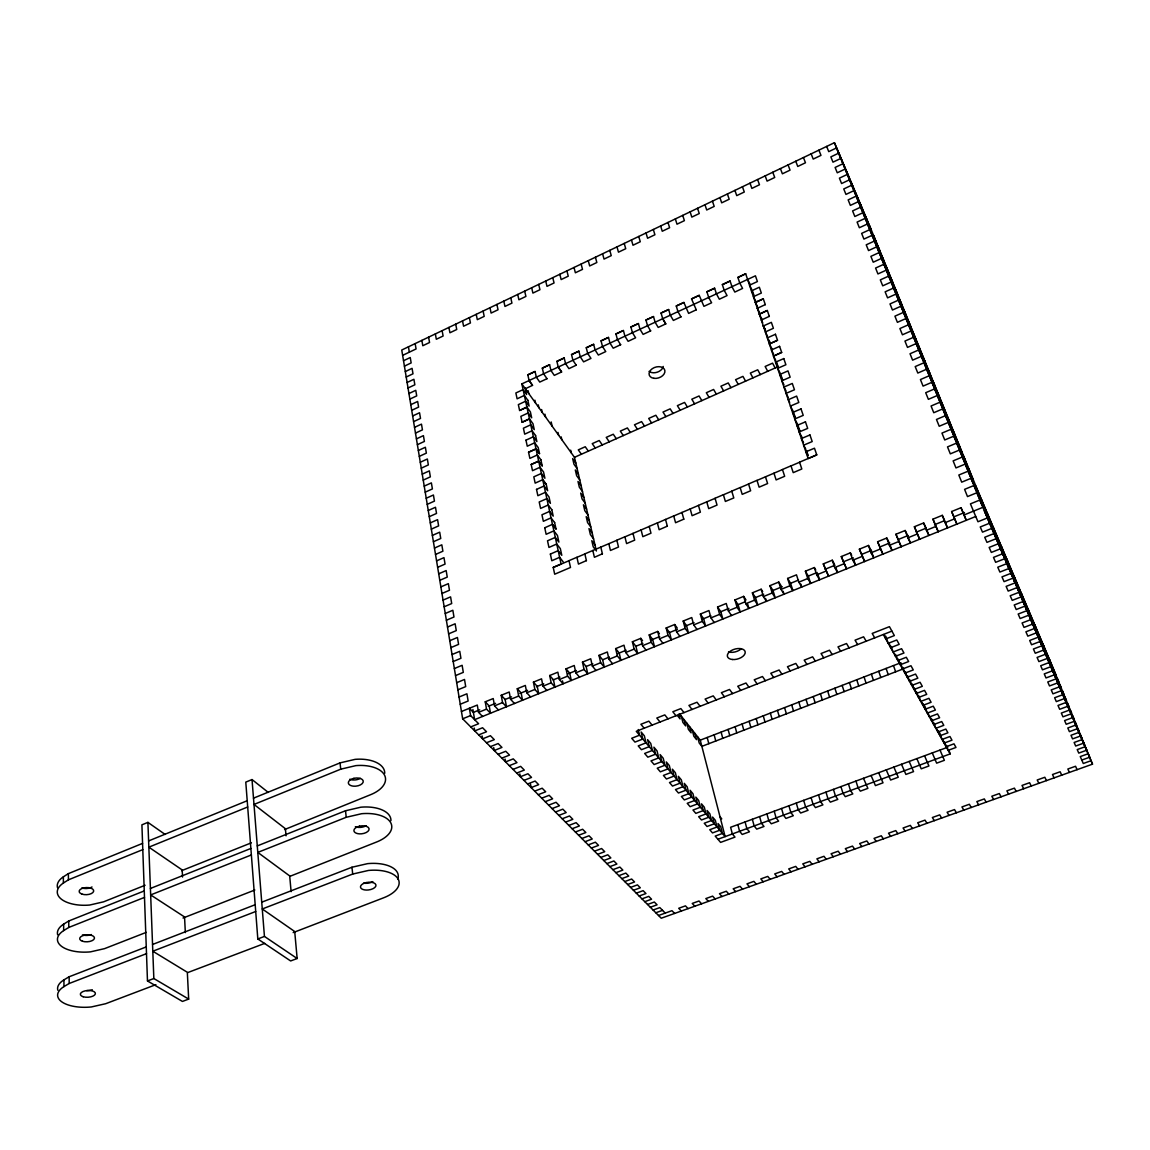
<?xml version="1.0" encoding="UTF-8"?>
<svg xmlns="http://www.w3.org/2000/svg" width="1150" height="1150" viewBox="0 0 1150 1150"><rect width="100%" height="100%" fill="white"/><g stroke="black" fill="none" stroke-linecap="round" stroke-linejoin="round"><path stroke-width="1.5" d="M57.5 887.671A29.009 14.318 -2.7 0 1 63.365 876.818L68.382 873.626L142.571 843.381M145.101 885.256L103.586 901.83L89.772 905.021A29.081 14.274 -2.7 0 1 61.036 898.912A29.081 14.274 -2.7 0 1 63.394 883.027L68.425 879.836L142.787 849.62M57.658 934.792A29.526 13.973 -3.1 0 1 63.624 924.154L68.741 920.992L144.268 890.919M146.28 932.363L104.535 948.649L90.491 951.855A29.598 13.929 -3.1 0 1 61.252 946.105A29.598 13.929 -3.1 0 1 63.653 930.594L68.784 927.446L144.498 897.388M57.831 990.251A30.13 13.541 -3.5 0 1 63.926 979.872L69.144 976.767L146.266 946.91M155.882 984.659L105.656 1003.72L91.324 1006.954A30.202 13.498 -3.5 0 1 61.511 1001.65A30.202 13.498 -3.5 0 1 63.969 986.585L69.201 983.48L146.51 953.652M982.172 501.472L871.413 230.23L834.426 142.701L401.753 350.017L462.659 718.808L661.236 918.217L1092.5 764.161L1049.231 658.835M402.644 355.364L416.07 348.953L415.15 343.606M403.521 360.741L410.248 357.535L411.154 362.926L404.412 366.131M838.681 153.151L830.861 156.889L832.974 162.164L840.822 158.427M405.317 371.565L412.074 368.345L412.994 373.808L406.209 377.013M842.979 163.717L835.116 167.454L837.258 172.787L845.149 169.05L851.949 185.524M407.114 382.49L413.914 379.284L414.848 384.79L408.034 387.996M847.334 174.397L839.414 178.149L841.584 183.54L849.519 179.788M408.94 393.544L415.768 390.324L416.717 395.887L409.86 399.107M853.947 190.641L845.954 194.408L843.755 188.959L851.733 185.208L856.362 196.377M410.78 404.699L417.651 401.479L418.6 407.1L411.714 410.32M858.417 201.624L850.367 205.39L848.154 199.884L856.175 196.118L860.833 207.345M412.649 415.969L419.549 412.749L420.512 418.427L413.583 421.647M862.931 212.736L854.838 216.502L852.596 210.924L860.66 207.158L867.632 224.034M414.532 427.354L421.475 424.134L422.438 429.87L415.481 433.09M525.32 388.757L532.522 385.365L529.101 380.592L527.821 374.814L535.052 371.45L536.36 377.229L539.767 382.088L547.012 378.681M543.634 373.865L542.311 368.086L549.585 364.723L550.936 370.487L554.3 375.389L561.588 371.953L558.239 367.051L556.887 361.33L564.19 357.938L565.584 363.716L568.919 368.647L576.236 365.197M572.93 360.309L571.521 354.545L578.881 351.124L580.304 356.902M580.29 356.845L583.596 361.862L590.956 358.397L587.693 353.424L586.256 347.717L593.644 344.281L595.111 350.046L598.359 355.048L605.762 351.569L602.528 346.553L601.048 340.846L608.479 337.396L610.003 343.16M617.478 339.71L615.94 333.946L623.401 330.481L624.967 336.246L628.13 341.32L635.605 337.798L632.457 332.709L630.89 327.002L638.408 323.524L640.004 329.274M650.656 330.927L647.551 325.723L645.926 320.031L653.488 316.523L655.141 322.287M665.778 323.941L662.731 318.766L661.049 313.016L668.639 309.494L670.335 315.244M696.239 309.81L688.606 313.404L683.876 302.436L676.258 305.972L677.968 311.722M708.688 297.433L711.62 302.781L703.929 306.331L699.2 295.32L691.538 298.885L696.268 309.868M708.716 297.491L706.891 291.755L714.61 288.176L716.45 293.911M724.212 290.332L722.344 284.596L730.092 280.988L731.989 286.724M807.99 455.774L805.877 451.821L814.473 448.213L816.773 454.911L808.163 458.591L745.674 273.772L737.869 277.394L739.781 283.116M865.217 218.327L857.095 222.094L859.352 227.729L867.503 223.963L881.561 258.261M527.836 374.871L535.066 371.522M542.326 368.158L549.599 364.78M556.902 361.387L564.204 357.995M571.55 354.603L578.896 351.196M586.27 347.774L593.659 344.339M601.076 340.903L608.494 337.453M615.954 334.003L623.415 330.539M630.904 327.06L638.423 323.581M645.955 320.088L653.502 316.595M661.063 313.073L668.653 309.566M676.272 306.029L683.905 302.493M691.553 298.942L699.229 295.377M706.919 291.812L714.624 288.233M722.358 284.654L730.121 281.06M737.898 277.452L745.689 273.829M586.399 560.625L578.45 564.089L576.912 557.276L568.991 560.654L570.501 567.467L554.688 574.209L553.222 567.396L561.099 564.032L521.841 383.884L755.435 275.813L757.404 281.563L749.541 285.2L751.626 289.239M416.429 438.869L423.416 435.634L424.393 441.442L417.393 444.662M620.641 344.698L613.209 348.206L609.989 343.103M650.641 330.855L643.123 334.391L639.989 329.216M680.958 316.868L673.368 320.433L670.321 315.186M869.803 229.612L861.637 233.393L863.923 239.085L872.131 235.319M418.356 450.484L425.371 447.264L426.363 453.129L419.319 456.349M874.46 241.04L866.223 244.821L868.538 250.571L876.803 246.79M527.821 400.229L529.115 406.094L525.622 401.221L518.348 404.628L519.613 410.478L526.901 407.071L530.394 411.93L531.674 417.795L528.181 412.951L520.864 416.357L522.129 422.266L529.474 418.916L532.967 423.689L534.261 429.626L530.754 424.796L523.408 428.202L524.688 434.168L532.062 430.761L535.569 435.591M757.476 306.504L755.363 302.421L763.298 298.784L765.311 304.678M519.613 410.478L526.916 407.129M755.378 302.479L763.312 298.842M420.296 462.243L427.354 459.008L428.346 464.931L421.274 468.165M757.347 308.315L765.296 304.606M879.161 252.583L870.881 256.364L873.224 262.2L881.533 258.405L886.305 269.934M522.114 422.194L529.46 418.859M762.134 319.527L759.302 314.108L767.294 310.471L769.336 316.423M759.331 314.166L767.323 310.529M422.251 474.116L429.353 470.882L430.359 476.862L423.243 480.096M769.321 316.351L761.329 320.059L762.723 322.733M883.904 264.27L875.581 268.051L877.939 273.944L886.305 270.149L888.706 275.813M763.298 325.924L765.397 329.935L763.327 325.982L771.363 322.345L773.404 328.296L765.339 331.947L767.438 335.944M424.235 486.105L431.379 482.885L432.4 488.923L425.227 492.157M525.967 440.177L533.37 436.756L536.878 441.586L535.555 435.519M767.337 337.87L775.459 334.291M426.233 498.238L433.421 495.003L434.441 501.113L427.239 504.347M772.196 349.284L769.379 343.893L777.501 340.242L775.431 334.219M528.569 452.281L536.015 448.931L539.508 453.603M769.408 343.965L777.515 340.314M779.599 346.366L771.434 349.959L773.548 354.013M428.26 510.499L435.491 507.265L436.526 513.446L429.281 516.666M536.518 489.411L544.094 485.976L547.644 490.734L546.264 484.394L542.728 479.708L535.167 483.129L533.816 476.833L541.363 473.469L544.913 478.242L543.533 471.974L540.011 467.274L532.508 470.695L531.171 464.456L538.674 461.107L542.196 465.822M775.617 360.094L773.49 356.054L781.655 352.403M531.185 464.528L538.689 461.164L542.211 465.879L540.845 459.698M773.519 356.112L781.684 352.461L779.571 346.308M783.783 358.584L775.56 362.178L777.688 366.217M521.841 383.884L574.468 457.326L778.119 366.663M430.301 522.891L437.575 519.656L438.624 525.895L431.336 529.129M432.371 535.411L439.688 532.177L440.752 538.488L433.421 541.722M434.47 548.061L441.816 544.827L442.894 551.209L435.519 554.444M436.583 560.869L443.972 557.635L445.064 564.089L437.647 567.324M792.58 412.505L801.018 408.911M438.711 573.807L446.157 570.572L447.249 577.099L439.789 580.333M544.741 527.778L552.446 524.342L556.011 528.957L554.602 522.488M805.446 421.849L796.95 425.457L799.782 430.732L798.114 425.802M440.881 586.888L448.356 583.654L449.478 590.252L441.959 593.486M809.931 434.959L801.392 438.567L803.505 442.52M443.066 600.113L450.584 596.879L451.706 603.549L444.159 606.783M550.376 554.084L558.181 550.649L561.789 555.292L560.323 548.607L556.729 544.022L548.952 547.443L547.515 540.788L555.292 537.424L558.886 542.096L557.448 535.469L553.869 530.869L546.135 534.29L544.726 527.706M445.266 613.496L452.841 610.262L453.977 617.004L446.387 620.238M616.86 540.284L584.847 553.883L586.414 560.697M624.924 536.849L649.218 526.47M657.369 522.991L673.713 515.919L675.567 522.732L683.79 519.153M673.742 515.991L698.467 505.439M715.07 498.338L698.452 505.368L700.379 512.167L692.084 515.703L690.187 508.889M816.744 454.839L799.552 462.185L801.823 468.984L793.227 472.636L790.984 465.836L782.446 469.488L784.659 476.287L776.121 479.924L773.964 473.196M553.236 567.467L569.006 560.726M576.926 557.348L584.876 553.955M723.408 494.773L731.774 491.208M740.169 487.629L748.578 484.035M757.016 480.427L782.474 469.559M791.013 465.908L799.566 462.257M602.399 553.811L594.406 557.29L592.811 550.476M667.331 526.168L659.151 529.733L657.354 522.919L649.204 526.398L650.972 533.212L642.821 536.676L641.082 529.863M447.508 627.023L455.127 623.789L456.277 630.617L448.629 633.851M449.765 640.708L457.427 637.474L458.591 644.374L450.901 647.608M452.051 654.537L459.756 651.317L460.934 658.289L453.201 661.523M454.365 668.538L462.128 665.304L463.306 672.362L455.529 675.596M456.694 682.697L464.514 679.463L465.707 686.607L457.872 689.827M165.154 834.454L147.904 822.379L141.91 824.837L147.473 980.95L182.433 1001.434L188.672 999.091L187.321 972.268L152.806 951.223L255.702 911.504M268.281 792.422L252.022 779.556L245.784 782.115L257.816 938.961L290.648 960.954L297.146 958.511L294.716 931.529L262.272 908.974L352.719 874.057L368.446 870.449A31.179 15.367 -7.5 0 1 398.188 879.117A31.179 15.367 -7.5 0 1 383.353 897.906L293.178 932.592M459.066 697.015L466.914 693.795L468.136 701.011L460.259 704.246M461.452 711.505L477.293 705.051L478.544 712.353L482.554 716.464M485.243 701.802L489.21 705.942L490.504 713.23L486.522 709.119L485.243 701.802L493.221 698.553L494.529 705.856L498.467 709.996M501.213 695.29L505.137 699.459L506.474 706.761L502.55 702.592L501.213 695.29L509.234 692.012L510.586 699.329L514.496 703.498M517.27 688.735L521.151 692.947L522.531 700.249L518.664 696.052L517.27 688.735L525.334 685.443L526.758 692.76L530.596 696.972M533.428 682.137L537.251 686.392L538.689 693.694L534.865 689.454L533.428 682.137L541.549 678.831L543.001 686.148L546.811 690.402M549.686 675.51L553.452 679.794L554.947 687.096L551.166 682.827L549.686 675.51L557.851 672.189L559.36 679.506L563.112 683.79L562.494 680.872M566.03 668.84L569.739 673.167L571.291 680.469L567.568 676.157L566.03 668.84L574.238 665.491L575.805 672.822L579.499 677.149M582.475 662.141L586.141 666.497L587.736 673.799L584.071 669.458L582.475 662.141L590.726 658.763L592.351 666.094L595.988 670.45M599.006 655.385L602.629 659.784L604.282 667.101L600.659 662.716L599.006 655.385L607.315 651.992L608.997 659.324L612.591 663.723M615.652 648.6L619.203 653.042L620.914 660.344L617.349 655.931L615.652 648.6L624.004 645.193L625.744 652.51L629.266 656.966M632.385 641.772L635.893 646.257L637.661 653.559L634.153 649.103L632.385 641.772L640.794 638.336L642.534 640.593M649.218 634.901L652.668 639.429L654.494 646.731L651.044 642.232L649.218 634.901L657.685 631.451L659.396 633.722M666.166 627.986L669.559 632.558L671.428 639.86L668.035 635.317L666.166 627.986L674.676 624.522L677.192 627.957M683.201 621.043L686.536 625.643L688.462 632.96L685.127 628.374L683.201 621.043L691.754 617.55L693.723 624.881L697.029 629.481M700.35 614.043L703.613 618.686L705.611 626.003L702.334 621.374L700.35 614.043L708.946 610.535L710.973 617.866L714.222 622.509M717.586 607.013L720.806 611.699L722.861 619.016L719.641 614.344L717.586 607.013L726.254 603.477L728.324 610.808L731.515 615.509M734.936 599.941L738.099 604.656L740.212 611.973L737.049 607.272L734.936 599.941L743.648 596.376L746.005 599.941M752.387 592.811L755.492 597.583L757.663 604.9L754.558 600.142L752.387 592.811L761.156 589.231L762.694 591.632M769.954 585.652L772.987 590.467L775.215 597.784L772.182 592.983L769.954 585.652L778.78 582.058L781.784 586.888M787.621 578.436L790.596 583.294L792.882 590.611L789.906 585.767L787.621 578.436L796.49 574.827L798.819 582.159L801.766 587.018L800.831 584.085M805.402 571.191L808.306 576.092L810.664 583.409L807.746 578.522L805.402 571.191L814.329 567.554L815.767 570.012M823.285 563.888L828.546 576.15L823.285 563.888L832.269 560.223L834.383 563.96M841.283 556.557L846.544 568.862L841.283 556.557L850.324 552.863L851.69 555.364M859.381 549.168L864.656 561.516L859.381 549.168L868.48 545.459L871.168 550.505M877.608 541.736L882.869 554.128L877.608 541.736L886.765 537.999L889.381 543.102M895.936 534.247L901.197 546.696L895.936 534.247L905.151 530.495L907.709 535.641M914.379 526.729L919.641 539.221L914.379 526.729L923.651 522.948L926.138 528.137M932.952 519.153L938.213 531.688L932.952 519.153L942.281 515.344L944.696 520.591L934.576 524.716M951.625 511.534L956.886 524.113L951.625 511.534L961.012 507.711L966.273 520.317L961.012 507.711M148.609 840.923L247.207 800.731M253.489 798.172L340.026 762.896L355.091 759.359A29.9 16.215 -7.1 0 1 384.732 773.289M479.708 709.809L473.383 712.382L469.358 708.285L470.594 715.587L478.616 723.724L470.738 726.915M488.319 706.301L495.564 703.354M504.908 699.559L511.534 696.857M519.829 693.479L527.577 690.331M536.418 686.723L543.72 683.761M553.006 679.981L559.964 677.149M567.942 673.9L576.294 670.508M586.141 666.497L592.825 663.78M602.629 659.784L609.414 657.024M617.708 653.646L626.146 650.21M635.893 646.257L642.879 643.411M650.9 640.148L659.697 636.568M669.142 632.716L677.436 629.352M685.731 625.974L694.025 622.596M702.319 619.217L710.772 615.782M720.576 611.8L728.87 608.422M737.164 605.044L745.459 601.666M755.406 597.612L763.701 594.248M771.995 590.87L781.957 586.816M790.251 583.438L798.546 580.06M808.306 576.092L817.204 572.47M825.096 569.264L835.044 565.211M843.338 561.832L853.286 557.793M861.594 554.415L871.542 550.361M879.836 546.983L889.784 542.929M898.092 539.566L908.04 535.512M916.334 532.134L926.282 528.08M954.011 516.796L964.447 512.555M462.659 718.808L470.594 715.587M478.544 712.353L486.522 709.119M494.529 705.856L502.55 702.592M510.586 699.329L518.664 696.052M526.758 692.76L534.865 689.454M543.001 686.148L551.166 682.827M559.36 679.506L567.568 676.157M575.805 672.822L584.071 669.458M592.351 666.094L600.659 662.716M608.997 659.324L617.349 655.931M625.744 652.51L634.153 649.103M640.794 638.336L642.577 645.668L651.044 642.232M657.685 631.451L659.525 638.782L668.035 635.317M674.676 624.522L676.574 631.853L685.127 628.374M693.723 624.881L702.334 621.374M710.973 617.866L719.641 614.344M728.324 610.808L737.049 607.272M743.648 596.376L745.789 603.707L754.558 600.142M761.156 589.231L763.356 596.562L772.182 592.983M778.78 582.058L781.037 589.389L789.906 585.767M798.819 582.159L807.746 578.522M814.329 567.554L816.716 574.885L825.7 571.219M832.269 560.223L834.713 567.554L843.755 563.888M850.324 552.863L852.826 560.194L861.925 556.499M868.48 545.459L871.053 552.791L880.21 549.067M886.765 537.999L889.396 545.33L898.61 541.578M905.151 530.495L907.853 537.826L917.125 534.06M923.651 522.948L926.426 530.279L935.755 526.484M942.281 515.344L945.113 522.675L954.5 518.866M963.93 515.027L982.848 507.337L1092.5 764.161M247.696 806.998L148.853 847.162L182.189 869.946L182.534 877.019M284.582 829.553L370.501 794.736A29.972 16.172 -7.2 0 0 384.574 775.215A29.972 16.172 -7.2 0 0 355.839 765.627L340.745 769.178L253.992 804.439L285.401 828.719L286.048 835.82M975.689 516.494L474.619 719.67L472.894 709.478M987.376 517.946L977.974 521.755L970.428 503.872L979.872 500.02L982.143 505.353M478.688 734.893L486.522 731.745L482.583 727.749L474.72 730.926L474.231 728.022M991.832 528.382L982.503 532.148L980.246 526.973L989.618 523.192L984.414 510.658L986.657 515.904M994.031 533.543L984.731 537.28L986.959 542.369L996.216 538.66L988.871 521.122L991.084 526.283M486.507 742.756L494.299 739.637L490.418 735.698L482.612 738.846L482.109 735.942M490.389 746.637L498.151 743.547L501.961 747.414L494.227 750.504L493.724 747.629M181.628 870.665L251.376 842.821M1000.529 548.751L991.329 552.431L989.158 547.414L998.387 543.734L993.269 531.415M150.42 888.461L250.873 848.456M257.284 845.911L345.503 810.764L360.841 807.199A30.446 15.87 -7.3 0 1 390.942 820.64M498.036 754.328L505.756 751.266L509.522 755.09L501.831 758.137M251.361 854.953L150.664 894.93L184.546 916.952L185.337 932.607M289.915 876.329L376.395 842.087A30.532 15.812 -7.3 0 0 390.813 822.897A30.532 15.812 -7.3 0 0 361.632 813.711L346.236 817.291L257.787 852.409L289.685 875.926L291.108 891.667M1004.784 558.699L995.641 562.321L993.499 557.391L1002.671 553.754L997.596 541.535L999.724 546.552M1006.868 563.615L997.769 567.209L999.882 572.067L1008.952 568.488L1001.851 551.511L1003.95 556.442M509.321 765.656L516.968 762.637L513.259 758.871L505.583 761.904L505.066 759.057M513.015 769.379L520.648 766.374L524.299 770.083L516.695 773.073M1011.023 573.318L1001.981 576.869L1004.065 581.641L1013.064 578.119M891.911 631.134L636.266 731.314L725.118 836.596L700.264 740.154L679.434 713.805M523.969 780.376L531.53 777.414L527.922 773.763L520.346 776.739L519.829 773.907M1017.117 587.592L1008.176 591.086L1006.135 586.385L1015.105 582.878L1006.034 561.315M183.022 918.031L254.84 890.014M527.577 783.984L535.109 781.051L538.66 784.659L531.142 787.577L530.481 784.056M1019.116 592.279L1010.203 595.743L1012.23 600.372L1021.099 596.922L1014.214 580.477L1016.226 585.178M534.692 791.143L542.182 788.224L545.689 791.789L538.214 794.679M1023.069 601.536L1014.228 604.972L1016.212 609.529L1025.024 606.107M152.548 944.481L255.185 904.719M261.74 902.189L351.943 867.244L367.626 863.636A31.108 15.424 -7.5 0 1 397.699 879.204M541.722 798.186L549.168 795.311L552.618 798.819L545.186 801.679M700.264 740.154L900.896 662.716M1028.891 615.164L1020.136 618.542L1018.181 614.043L1026.964 610.65L1018.21 589.849M548.636 805.144L556.039 802.298L559.446 805.747L552.058 808.579M1030.788 619.634L1022.077 622.984L1024.003 627.411L1032.686 624.076L1026.016 608.134L1027.928 612.619M903.066 668.955L701.859 746.364L699.2 743.001L697.604 736.791M555.464 812.001L562.824 809.169L566.188 812.576L558.842 815.393M1034.569 628.475L1025.915 631.796L1027.812 636.151L1036.438 632.845M562.192 818.757L569.523 815.968L572.829 819.318L565.527 822.106M1038.292 637.186L1029.696 640.464L1031.564 644.762L1040.132 641.499L1029.839 617.076M147.473 980.95L153.841 978.535L188.672 999.091M257.816 938.961L264.442 936.431L297.146 958.511M568.833 825.427L576.121 822.667L579.384 825.973L572.125 828.719M1041.957 645.768L1033.419 649.017L1035.259 653.243L1043.769 650.009M187.694 972.598L264.716 943.388M575.388 831.996L582.619 829.265L585.853 832.528L578.622 835.259M1047.348 658.404L1038.896 661.595L1037.084 657.441L1045.566 654.221L1037.3 634.556M581.842 838.494L589.044 835.777L592.221 838.997L585.048 841.699M1049.116 662.558L1040.693 665.735L1042.475 669.832L1050.884 666.684M588.225 844.891L595.384 842.202L598.518 845.394L591.373 848.053M1054.363 674.834L1046.011 677.954L1044.258 673.9L1052.624 670.766L1044.531 651.518L1046.313 655.687M594.507 851.201L601.622 848.542L604.727 851.69L597.626 854.335M1056.074 678.859L1047.765 681.964L1049.504 685.946L1057.784 682.856M600.717 857.44L607.789 854.809L610.851 857.9L603.793 860.516M1061.163 690.776L1052.94 693.838L1051.229 689.914L1059.481 686.837L1051.56 667.992L1053.299 672.031M606.841 863.592L613.884 860.976L616.889 864.038L609.874 866.626M1062.844 694.701L1054.636 697.734L1056.318 701.615L1064.497 698.582M612.893 869.659L619.893 867.071L622.854 870.09L615.883 872.663M947.773 747.212L730.609 827.281L732.349 833.951L734.994 837.114L720.59 842.389L715.214 836.093L722.444 833.434L720.734 826.749L718.031 823.544L719.756 830.228L712.497 832.916L709.766 829.711L717.039 827.023L715.329 820.324L712.598 817.075L714.308 823.788L707.02 826.491L704.246 823.242L711.562 820.525L709.852 813.798L707.077 810.506L708.788 817.247L701.457 819.979L698.654 816.687L705.999 813.941L704.303 807.185L701.5 803.85L703.196 810.621L695.822 813.381L692.976 810.046L700.379 807.271L698.668 800.486L695.822 797.108L697.533 803.908L690.115 806.682L687.226 803.304L694.672 800.515L692.961 793.701L690.086 790.266L691.783 797.094L684.322 799.911L681.389 796.476L688.879 793.658L687.183 786.816L684.264 783.337L685.961 790.194L678.457 793.026L675.481 789.561L683.014 786.701L681.317 779.829L678.356 776.307L680.053 783.193L672.506 786.068L669.487 782.532L677.062 779.657L675.381 772.757L672.376 769.178L674.058 776.092L666.468 778.996L663.421 775.416L671.039 772.512L669.343 765.584L666.296 761.947L667.992 768.89L660.344 771.822L657.254 768.2L664.916 765.253L663.234 758.296L660.143 754.616L661.825 761.587L654.134 764.549L651.001 760.883L658.706 757.908L657.038 750.907L653.904 747.184L655.572 754.184L647.838 757.174L644.647 753.451L652.409 750.447L650.742 743.417L647.565 739.637L649.232 746.666L641.441 749.699L638.221 745.919L646.027 742.871L644.359 735.827L641.139 731.989L642.793 739.048L634.973 742.095L631.695 738.271L639.544 735.195L638.221 729.531M1067.789 706.287L1059.668 709.277L1058 705.453L1066.151 702.449L1058.402 683.991L1060.07 687.93M618.858 875.653L625.816 873.094L628.748 876.07L621.805 878.614M717.916 839.256L950.159 753.911L948.966 750.562M1069.414 710.096L1061.321 713.072L1062.959 716.838L1071.024 713.877M624.738 881.561L631.666 879.031L634.57 881.964L627.656 884.494M1074.229 721.352L1066.208 724.284L1064.584 720.576L1072.634 717.629L1065.044 699.559L1066.668 703.369M630.559 887.398L637.445 884.882L640.306 887.786L633.434 890.287M1075.811 725.061L1067.804 727.979L1069.399 731.644L1077.378 728.741M636.295 893.162L643.137 890.675L645.969 893.536L639.141 896.008M1078.93 732.392L1070.995 735.281L1072.562 738.889L1080.483 736.014L1071.498 714.682L1073.079 718.391M641.959 898.854L648.773 896.382L651.561 899.214L644.762 901.672M1082.021 739.622L1074.129 742.469L1075.681 746.034L1083.544 743.202M647.551 904.475L654.336 902.031L657.081 904.82L650.325 907.249M1085.068 746.753L1077.219 749.584L1078.758 753.092L1086.578 750.274L1077.78 729.387M653.085 910.024L659.827 907.594L665.246 913.1M1088.072 753.782L1080.267 756.585L1083.286 763.499L1091.034 760.725M655.816 912.769L662.544 910.354M1081.791 760.049L1089.553 757.275M658.533 915.501L671.959 910.685L674.633 913.431M681.346 911.03L678.701 908.284L685.457 905.869L688.088 908.615M694.844 906.214L692.228 903.44L699.013 901.011L701.601 903.785M708.386 901.37L705.812 898.581L712.626 896.137L715.185 898.941M722.013 896.511L719.469 893.694L726.311 891.236L728.841 894.068M735.684 891.624L733.183 888.792L740.068 886.319L742.555 889.166M749.426 886.708L746.968 883.847L753.883 881.374L756.326 884.249M763.241 881.777L760.811 878.902L767.769 876.415L770.169 879.304M720.001 816.73L721.769 818.857M644.173 728.223L640.895 724.284L648.844 721.165L652.093 725.118M777.127 876.818L774.726 873.914L781.712 871.413L784.084 874.331M660.043 721.999L656.808 718.031L664.801 714.898L668.006 718.879M791.071 871.829L788.713 868.911L795.728 866.396L798.071 869.342M677.307 715.401L680.096 718.937L678.917 714.207M675.999 715.746L672.822 711.749L680.857 708.587L684.006 712.612M805.086 866.827L802.772 863.88L809.816 861.364L812.116 864.326M563.241 561.947L559.633 557.319L551.799 560.754L550.361 554.012M642.577 645.668L646.056 650.152M692.041 709.464L688.922 705.424L697.001 702.247L700.091 706.301M552.46 524.414L556.039 529.029M554.616 522.56L551.037 517.859L543.346 521.295L541.952 514.769L549.628 511.405L553.207 516.12L551.784 509.651M551.799 509.723L548.234 504.994L540.586 508.429L539.206 501.989L546.839 498.626L550.404 503.355L549.01 496.958L545.459 492.286L537.869 495.707L536.504 489.339M819.159 861.796L816.888 858.834L823.975 856.29L826.232 859.28M659.525 638.782L662.946 643.31M708.184 703.139L705.108 699.071L713.23 695.879L716.277 699.962M542.742 479.78L546.279 484.466M595.341 549.599L593.227 546.782L591.804 540.687L594.981 544.928M593.572 538.876L590.396 534.635L588.987 528.598L592.149 532.852M833.304 856.75L831.076 853.76L838.192 851.201L840.406 854.206M540.859 459.756L537.337 454.969L529.877 458.39L528.554 452.223L536.001 448.859L539.523 453.661L538.186 447.537L534.678 442.793L527.261 446.214L525.952 440.119M590.755 526.858L587.578 522.603L586.198 516.637L589.361 520.907M587.966 514.97L584.804 510.701L583.424 504.793L586.586 509.076M676.574 631.853L679.938 636.424M724.414 696.771L721.381 692.674L729.56 689.468L732.564 693.579M585.221 503.211L582.058 498.913L580.692 493.062L583.841 497.375M582.489 491.567L579.341 487.241L577.99 481.462L581.138 485.789M847.521 851.676L845.336 848.657L852.481 846.098L854.666 849.117M579.787 480.039L576.639 475.698L575.302 469.976L578.45 474.317M527.836 400.286L524.357 395.413L517.112 398.82L515.861 392.969L523.092 389.634L526.571 394.507L525.133 387.967M577.113 468.625L573.979 464.269L572.657 458.606L575.791 462.961M740.729 690.374L737.754 686.248L745.976 683.014L748.923 687.168M529.086 380.535L532.522 385.365M581.397 454.236L578.292 449.866L585.249 446.746L588.34 451.145M861.81 846.572L859.654 843.525L866.841 840.952L868.983 843.999M757.146 683.948L754.227 679.779L762.493 676.531L765.383 680.714M543.619 373.808L547.026 378.738M595.298 448.04L592.236 443.641L599.222 440.522L602.284 444.935M876.171 841.441L874.057 838.379L881.274 835.791L883.372 838.867M558.253 367.109L561.602 372.025M609.27 441.83L606.237 437.388L613.281 434.24L616.285 438.696M773.648 677.479L770.788 673.268L779.111 670.004L781.943 674.231M890.589 836.28L888.519 833.189L895.778 830.602L897.834 833.693M572.916 360.252L576.251 365.254M623.314 435.577L620.324 431.106L627.397 427.944L630.372 432.429M745.789 603.707L748.923 608.451L747.629 604.052M790.251 670.967L787.448 666.727L795.814 663.435L798.589 667.704M637.431 429.295L634.484 424.781L641.585 421.619L644.518 426.132M905.093 831.105L903.066 828L910.354 825.384L912.367 828.503M763.356 596.562L766.432 601.349L765.541 598.417M806.955 664.427L804.209 660.143L812.619 656.837L815.336 661.149M651.619 422.97L648.701 418.442L655.845 415.251L658.734 419.808M919.655 825.901L917.671 822.768L925.003 820.137L926.972 823.285M617.464 339.638L620.655 344.77M665.879 416.631L663.004 412.059L670.177 408.854L673.038 413.439M781.037 589.389L784.041 594.205L783.136 591.273M823.745 657.843L821.057 653.531L829.509 650.21L832.183 654.551M680.211 410.248L677.379 405.648L684.581 402.428L687.398 407.043M934.303 820.669L932.363 817.506L939.723 814.876L941.649 818.053M840.636 651.231L838.005 646.875L846.515 643.526L849.131 647.91M694.614 403.837L691.811 399.208L699.071 395.974L701.831 400.617M655.112 322.216L658.202 327.434L665.764 323.883L662.716 318.708M949.009 815.422L947.111 812.231L954.514 809.586L956.398 812.777M709.09 397.397L706.33 392.725L713.618 389.476L716.349 394.162M816.716 574.885L819.591 579.787L817.693 573.936M857.627 644.575L855.054 640.176L863.607 636.812L866.166 641.226M963.801 810.132L961.946 806.926L969.378 804.267L971.218 807.487M677.954 311.65L680.973 316.926M723.637 390.914L720.921 386.213L728.252 382.95L730.94 387.665M834.713 567.554L837.531 572.513L836.064 568.129M874.719 637.876L872.203 633.434L889.439 626.664L894.355 635.576L885.773 638.94L884.307 634.671M738.257 384.402L735.583 379.673L742.943 376.381L745.588 381.139M883.301 634.512L950.159 753.911M978.664 804.827L976.839 801.593L984.328 798.919L986.111 802.168M752.948 377.861L750.332 373.089L757.721 369.797L760.322 374.584M852.826 560.194L855.586 565.196L853.573 559.346M716.436 293.854L719.339 299.23L727.059 295.593L724.184 290.26M805.747 449.132L803.62 445.179L812.202 441.571L809.916 434.887M993.586 799.494L991.818 796.231L999.336 793.543L1001.089 796.821M801.996 437.259L799.164 431.983L807.688 428.389L805.431 421.791M797.583 424.249L794.765 418.959L803.232 415.366L800.989 408.839M767.726 371.292L765.138 366.476L772.584 363.17L775.143 367.986M789.676 402.399L788.253 399.711L796.634 396.103L798.819 402.486L790.409 406.079L793.227 411.398M793.284 413.813L795.398 417.809L793.744 412.922M786.097 391.072L783.969 387.047L792.292 383.453L794.463 389.764L786.111 393.357L788.224 397.368M871.053 552.791L873.741 557.822M780.476 373.707L777.644 368.345L785.896 364.751L783.754 358.527M731.961 286.666L734.821 292.071L742.584 288.42L739.766 283.058M783.969 384.804L781.856 380.779L790.151 377.186L787.994 370.889L779.743 374.541L782.561 379.888L780.965 375.188M768.042 339.207L770.169 343.261L769.149 340.271M1008.593 794.133L1006.883 790.841L1014.429 788.138L1016.126 791.444M757.333 308.243L759.446 312.326M753.566 294.961L751.453 290.864L759.345 287.227L761.343 293.049L753.423 296.686L756.211 302.062M747.586 279.436L750.404 284.884M889.396 545.33L892.026 550.419L889.913 544.568M1023.687 788.742L1022.005 785.436L1029.595 782.719L1031.248 786.039M907.853 537.826L910.412 542.958L908.241 537.107M1038.838 783.337L1037.214 779.988L1044.832 777.256L1046.443 780.62M926.426 530.279L928.913 535.454L926.699 529.604M1054.076 777.889L1052.494 774.525L1060.156 771.779L1061.723 775.158M945.113 522.675L947.528 527.908L945.257 522.057M1069.385 772.426L1067.847 769.019L1075.552 766.259L1077.076 769.681M928.984 374.771L926.627 369.222L917.815 373.06L915.199 366.577L923.996 362.753L926.354 368.316M962.291 453.143L957.576 441.787L959.718 446.818M931.644 381.268L929.286 375.734L920.431 379.558L923.062 386.113L931.946 382.289L934.303 387.809M964.893 459.511L962.766 454.494L967.495 465.908M936.977 394.393L934.634 388.872L925.707 392.711L928.381 399.338L937.322 395.499L939.665 401.019M970.126 472.348L967.998 467.36L972.771 478.817M942.382 407.675L940.039 402.169L931.069 406.007L933.757 412.721L942.77 408.882L945.113 414.374M975.387 485.257L1056.361 675.826M947.859 421.116L945.516 415.639L936.474 419.477L939.219 426.262L948.29 422.424L950.619 427.901M1057.339 678.342L1058.862 681.921M1059.854 684.48L1061.378 688.059M953.393 434.729L951.064 429.266L941.965 433.104L944.725 439.976L953.867 436.137L956.196 441.586M1062.37 690.661L1063.894 694.226M1064.914 696.871L1066.424 700.436M958.999 448.5L956.685 443.066L947.514 446.904L950.317 453.862L959.517 450.024L961.831 455.457M1067.473 703.11L1068.983 706.661M1070.032 709.392L1071.541 712.928M964.678 462.444L962.378 457.024L953.134 460.877L955.966 467.935L965.238 464.082L967.553 469.488M1072.619 715.688L1074.114 719.21M1075.207 722.027L1076.702 725.535M970.428 476.574L968.128 471.184L958.827 475.022L961.702 482.166L971.031 478.314L973.331 483.704M1077.809 728.396L1079.304 731.889M1080.425 734.793L1081.92 738.286M976.249 490.878L973.964 485.501L964.591 489.354L967.495 496.584L976.911 492.732L979.196 498.094M1083.056 741.232L1084.536 744.697M1085.701 747.701L1087.181 751.151M1010.16 570.975L1012.201 575.747M1022.149 599.064L1024.089 603.621M1033.591 625.873L1035.446 630.229M1040.937 643.094L1042.748 647.321M1048.081 659.812L1049.821 663.924M1055.01 676.056L1056.706 680.038M1061.737 691.826L1063.391 695.707M1068.293 707.164L1069.902 710.944M1074.661 722.085L1076.227 725.751M1080.856 736.604L1082.38 740.169M1083.889 743.705L1085.384 747.227M1088.36 754.199L1089.826 757.649M892.961 283.101L890.761 277.883L895.189 288.535M897.402 293.983L895.203 288.794L897.474 294.342M897.446 294.285L899.645 299.474M901.902 304.994L899.702 299.805L901.988 305.426M901.959 305.368L904.159 310.543M906.43 316.121L904.245 310.946L908.716 321.741M911.016 327.376L908.831 322.201L913.33 333.04M915.659 338.732L913.474 333.586L915.831 339.379M915.803 339.322L917.988 344.468M920.345 350.232L918.16 345.086L922.702 356.026M891.121 281.736L888.72 276.086L880.325 279.881L882.726 285.832L891.149 282.037L893.536 287.687M895.979 293.681L893.579 288.032L885.141 291.827L887.57 297.864L896.037 294.055L898.423 299.704M925.074 361.848L922.904 356.716L925.319 362.638M925.29 362.566L927.461 367.698M929.861 373.577L927.691 368.46L932.276 379.5M900.896 305.756L898.509 300.121L889.999 303.931L892.458 310.026L900.982 306.216L903.368 311.851M934.706 385.451L932.535 380.348L937.135 391.446M905.869 317.975L903.483 312.354L894.93 316.164L897.402 322.331L905.999 318.521L908.371 324.142M939.593 397.454L937.437 392.366L939.924 398.489M939.909 398.418L942.066 403.506M910.901 330.338L908.529 324.731L899.904 328.541L902.419 334.794L911.059 330.97L913.445 336.576M915.989 342.844L913.617 337.252L904.949 341.076L907.494 347.401L916.191 343.577L918.562 349.154M944.538 409.587L942.382 404.512L944.912 410.708M944.883 410.636L947.039 415.711M949.541 421.863L947.399 416.803L952.071 428.044M921.15 355.508L918.778 349.931L910.038 353.754L912.611 360.151L921.38 356.327L923.752 361.891M954.601 434.269L952.459 429.223L957.159 440.522M845.408 169.467L836.553 147.919L828.747 151.642L826.649 146.424M866.884 219.708L862.543 209.228M869.113 224.969L871.326 230.201L864.786 214.533M879.923 251.088L873.439 235.391L875.581 240.666M890.761 277.696L877.709 245.841M1042.906 643.957L1050.18 661.279M1034.756 624.809L1043.826 646.343M1028.043 609.011L1035.633 627.109M1021.143 592.782L1028.891 611.254M1014.041 576.107L1021.962 594.967M1006.753 558.972L1014.832 578.22M1001.147 545.79L1007.501 560.984M993.471 527.764L1001.866 547.745M987.577 513.906L994.161 529.647M981.554 499.747L988.238 515.717M882.007 256.421L884.206 261.798M886.363 267.088L888.576 272.536M858.015 198.519L862.399 209.07L860.286 203.895M853.429 187.666L857.842 198.289L855.729 193.114M851.101 182.174L853.228 187.364L848.772 176.654M844.057 165.485L848.542 176.295L846.429 171.091M839.27 154.172L841.398 159.376M841.671 159.85L843.798 165.054M834.426 142.701L982.848 507.337M818.901 150.147L820.971 155.365L813.208 159.074L811.167 153.856M803.447 157.55L805.474 162.768L797.755 166.463L795.757 161.23M788.081 164.91L790.05 170.143L782.374 173.808L780.419 168.576M772.786 172.241L774.726 177.474L767.093 181.125L765.181 175.878M757.577 179.529L759.474 184.762L751.87 188.399L750.001 183.152M946.364 745.301L948.146 750.332L955.981 747.443L953.982 743.834L946.134 746.724L944.337 741.678M942.899 739.723L944.092 743.087L951.97 740.183L949.958 736.503L942.051 739.436L939.665 732.679M938.199 730.681L939.981 735.756L947.916 732.809L945.861 729.086L937.911 732.047L936.948 729.33M933.901 722.876L935.812 728.309L943.791 725.334L941.721 721.567L933.714 724.558L931.788 719.109M930.149 716.666L931.586 720.762L939.622 717.758L937.509 713.934L929.459 716.953L928.007 712.842M871.686 551.971L873.238 556.37M742.454 186.774L744.294 192.021L736.733 195.629L734.922 190.382M924.902 706.258L927.303 713.101L935.381 710.067L933.254 706.186L925.146 709.234L923.206 703.742M940.01 750.073L944.38 760.322L936.646 763.154L932.276 752.934M921.998 702.592L922.961 705.338L931.098 702.276L928.913 698.323L920.762 701.414L918.821 695.894M916.607 691.941L918.548 697.461L926.727 694.356L924.528 690.359L916.32 693.479L914.379 687.944M912.137 683.919L914.063 689.468L922.314 686.334L920.072 682.266L911.806 685.429L909.866 679.866M907.58 675.783L909.535 681.361L917.829 678.184L915.558 674.072L907.235 677.249L905.294 671.672M902.98 667.532L904.921 673.124L913.273 669.918L910.973 665.735L902.592 668.955L900.637 663.349M898.294 659.151L900.234 664.772L908.644 661.523L906.315 657.283L897.877 660.546L895.922 654.911M894.513 653.473L895.491 656.291L903.958 653.013L901.586 648.701L893.09 651.992L891.135 646.343M889.209 643.425L890.675 647.68L899.185 644.359L896.784 639.989L888.231 643.324L885.788 636.238M893.492 665.577L895.634 671.801M924.557 755.78L928.927 765.986L921.222 768.818L916.852 758.612M727.404 193.976L729.201 199.237L721.683 202.831L719.914 197.57M886.104 668.423L888.231 674.662M752.301 290.519L753.782 294.874M776.293 361.359L777.874 366.016M806.423 450.354L808.105 455.328M878.729 671.269L880.828 677.508M909.176 761.444L913.546 771.621L905.884 774.439L901.514 764.276M871.384 674.116L873.454 680.34M712.439 201.149L714.193 206.411L706.704 209.99L704.979 204.729M864.038 676.947L866.108 683.172M893.866 767.093L898.236 777.242L890.617 780.031L886.247 769.896M856.736 679.765L858.762 685.989M697.547 208.294L699.258 213.555L691.811 217.106L690.129 211.844M849.433 682.582L851.446 688.807M878.643 772.699L883.013 782.819L875.438 785.608L871.068 775.503M842.145 685.386L844.143 691.61M834.886 688.189L836.869 694.413M863.492 778.291L867.876 788.383L860.329 791.143L858.058 787.75L855.959 781.066M682.726 215.395L684.394 220.656L676.991 224.193L675.352 218.931M765.469 476.819L767.611 483.546L759.115 487.169L756.988 480.355L748.549 483.963L750.648 490.762L742.21 494.356L740.14 487.557L731.759 491.136L733.801 497.95L725.377 501.443L723.393 494.701L715.056 498.266L717.039 505.08L708.702 508.631L706.732 501.817M827.641 690.992L829.596 697.216M820.424 693.781L822.351 700.005M848.427 783.84L850.511 790.524L852.797 793.902L845.293 796.648L842.979 793.299L840.923 786.614M667.992 222.453L669.616 227.729L662.256 231.251L660.646 225.975M813.208 696.555L815.134 702.779M806.021 699.329L807.918 705.554M833.434 789.374L835.475 796.044L837.818 799.394L830.343 802.139L827.986 798.804L825.973 792.12M798.848 702.104L800.731 708.328M653.329 229.482L654.911 234.758L647.579 238.251L646.027 232.976M791.689 704.864L793.543 711.088M818.527 794.866L820.511 801.55L822.897 804.871L815.465 807.587L813.064 804.281L811.095 797.611M784.559 707.624L786.399 713.834M777.443 710.369L779.254 716.579M803.692 800.342L805.633 807.012L808.062 810.304L800.673 813.021L798.215 809.744L796.289 803.059M638.739 236.469L640.277 241.744L632.989 245.237L631.465 239.947M770.342 713.101L772.124 719.325M763.255 715.846L765.023 722.056M788.929 805.791L790.826 812.461L793.299 815.724L785.939 818.426L783.452 815.163L781.569 808.493M624.22 243.426L625.729 248.716L618.47 252.181L616.989 246.891M756.182 718.563L757.936 724.788M749.139 721.294L750.864 727.504M774.238 811.196L776.092 817.866L778.607 821.114L771.291 823.788L768.761 820.568L766.921 813.898M742.095 723.997L743.82 730.221M609.788 250.341L611.239 255.631L604.038 259.081L602.6 253.791M681.936 512.411L683.819 519.225M735.08 726.714L736.776 732.924M759.618 816.586L761.444 823.256L764.003 826.476L756.714 829.136L754.141 825.93L752.344 819.274M728.079 729.416L729.761 735.626M595.427 257.226L596.836 262.516L589.663 265.952L588.268 260.647M665.519 519.426L667.345 526.24M721.107 732.104L722.761 738.314M745.085 821.948L746.853 828.618L749.455 831.795L742.21 834.454L739.594 831.277L737.84 824.622M714.136 734.793L715.774 741.003M707.192 737.481L708.817 743.691M581.138 264.069L582.504 269.373L575.374 272.78L574.008 267.476M694.931 733.398L696.526 739.637L693.838 736.244L692.242 729.991M689.526 726.57L691.121 732.823L688.39 729.387L686.794 723.12M684.063 719.641L685.644 725.923L682.884 722.43L681.289 716.148M566.907 270.882L568.244 276.187L561.143 279.579L559.834 274.275M632.974 533.327L634.699 540.141L626.592 543.591L624.896 536.777L616.846 540.212L618.513 547.026L610.449 550.462L608.81 543.648M552.762 277.668L554.056 282.972L546.997 286.35L545.718 281.046M538.689 284.409L539.954 289.714L532.91 293.077L531.674 287.773M600.803 547.069L602.413 553.883M574.468 457.326L596.404 551.008M570.688 450.153L571.334 452.956M561.186 436.885L561.832 439.702M557.98 432.4L558.627 435.232M524.688 291.123L525.909 296.427L518.909 299.776L517.716 294.457M551.181 421.935L552.144 426.176M544.928 414.173L545.574 417.019M541.607 409.544L542.254 412.39M538.272 404.886L538.904 407.732M534.908 400.186L535.541 403.032M510.758 297.793L511.937 303.111L504.965 306.446L503.815 301.113M528.123 390.698L528.756 393.559M496.886 304.434L498.036 309.767L491.107 313.073L489.986 307.74M483.101 311.046L484.193 316.379L477.308 319.671L476.229 314.338M469.372 317.63L470.436 322.949L463.579 326.226L462.53 320.893M455.716 324.171L456.737 329.504L449.923 332.767L448.902 327.434M442.118 330.683L443.109 336.016L436.324 339.264L435.347 333.917M428.605 337.166L429.554 342.499L422.798 345.733L421.863 340.386M408.437 346.811L409.342 352.159M340.026 762.896L340.745 769.178M345.503 810.764L346.236 817.291M351.943 867.244L352.719 874.057M252.022 779.556L264.442 936.431M147.904 822.379L153.841 978.535M68.382 873.626L68.425 879.836M68.741 920.992L68.784 927.446M69.144 976.767L69.201 983.48M63.365 876.818L63.394 883.027M63.624 924.154L63.653 930.594M63.926 979.872L63.969 986.585M92.014 886.981A7.245 3.579 -2.7 0 1 81.866 887.929M360.295 778.306A7.475 4.054 -7.1 0 1 355.062 779.944L353.136 779.973A7.475 4.054 -7.1 0 1 349.816 779.226M91.396 934.562A7.374 3.493 -3.1 0 1 82.441 934.878M366.059 825.714A7.619 3.967 -7.3 0 1 360.712 827.367L358.771 827.411A7.619 3.967 -7.3 0 1 355.379 826.692M92.259 989.719A7.533 3.392 -3.5 0 1 86.696 990.624M372.844 881.619A7.777 3.853 -7.5 0 1 367.382 883.258L365.398 883.315A7.777 3.853 -7.5 0 1 363.544 883.114M663.234 366.447A8.107 5.606 -17.8 0 1 657.398 372.14A8.107 5.606 -17.8 0 1 649.117 371.378M741.06 648.974A9.157 5.161 -15.4 0 1 728.511 651.935M353.884 778.349L352.072 778.909A7.489 4.039 -7.2 0 0 348.421 783.294A7.489 4.039 -7.2 0 0 353.884 786.197L355.796 786.169A7.489 4.039 -7.2 0 0 363.199 780.922A7.489 4.039 -7.2 0 0 353.884 778.349M359.576 826.174L357.736 826.735A7.633 3.953 -7.3 0 0 353.984 831.048A7.633 3.953 -7.3 0 0 359.533 833.865L361.488 833.822A7.633 3.953 -7.3 0 0 369.035 828.633A7.633 3.953 -7.3 0 0 359.576 826.174M366.275 882.582L364.406 883.143A7.791 3.838 -7.5 0 0 360.554 887.369A7.791 3.838 -7.5 0 0 366.189 890.057L368.187 889.999A7.791 3.838 -7.5 0 0 375.921 884.882A7.791 3.838 -7.5 0 0 366.275 882.582M81.909 894.082A7.274 3.565 -2.7 0 0 93.61 891.394A7.274 3.565 -2.7 0 0 83.763 887.901A7.274 3.565 -2.7 0 0 81.909 894.082M82.484 941.246A7.403 3.479 -3.1 0 0 94.401 938.529A7.403 3.479 -3.1 0 0 84.381 935.194A7.403 3.479 -3.1 0 0 82.484 941.246M83.174 996.748A7.547 3.378 -3.5 0 0 95.321 994.003A7.547 3.378 -3.5 0 0 85.1 990.869A7.547 3.378 -3.5 0 0 83.174 996.748M653.876 378.321A8.136 5.592 -17.7 0 0 664.872 370.588A8.136 5.592 -17.7 0 0 652.237 368.719A8.136 5.592 -17.7 0 0 653.876 378.321M732.435 659.511A9.186 5.146 -15.4 0 0 745.2 651.949A9.186 5.146 -15.4 0 0 731.156 650.656A9.186 5.146 -15.4 0 0 732.435 659.511"/></g></svg>
